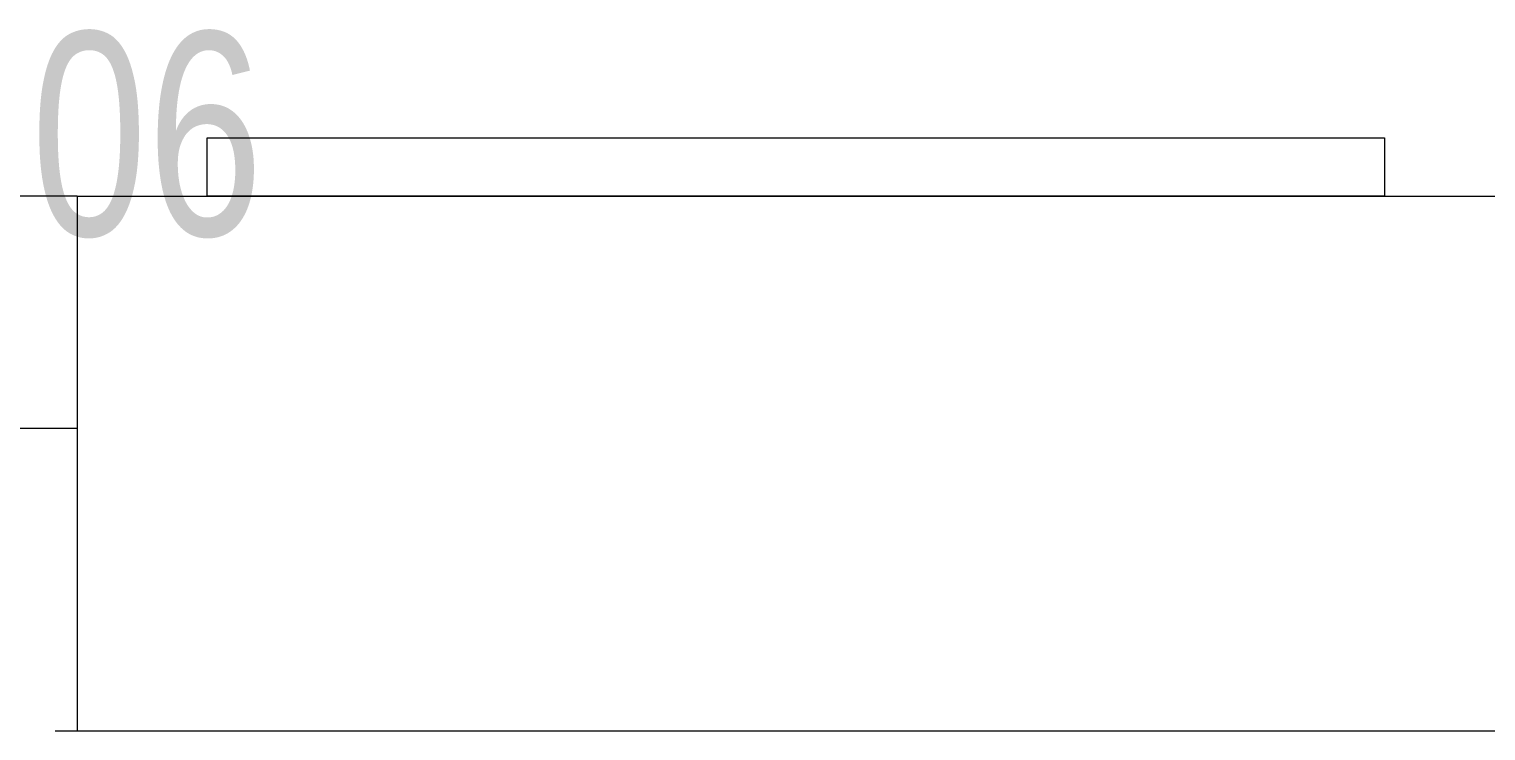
# Model space of a CAD drawing. Header units: inches. Extents: x -12418 to 57169, y -29325 to 19878.
# Drawn here: x 21742 to 22368, y -13697 to -13396 of the extents above; entities that cross this region are included whole.
import ezdxf

# ---------------------------------------------------------------- set-up
doc = ezdxf.new("R2010")
doc.units = ezdxf.units.IN
doc.header["$LTSCALE"] = 25
doc.header["$MEASUREMENT"] = 0
doc.linetypes.add('00-Ground Floor$0$HIDDEN', pattern=[9.525, 6.35, -3.175])
doc.linetypes.add('DASHDOT', pattern=[25.4, 12.7, -6.35, 0, -6.35])
for name, color, linetype, lineweight in [('00-Ground Floor$0$72_EGR_EQP_TAG', 142, 'Continuous', 5), ('00-Ground Floor$0$Aluminum', 251, 'Continuous', 5), ('00-Ground Floor$0$LOADING', 253, 'Continuous', 5), ('00-Ground Floor$0$Proj', 251, 'Continuous', 5), ('00-Ground Floor$0$Walls', 251, 'Continuous', 5), ('E-LITE-CLNG-CNDT', 6, 'DASHDOT', 35)]:
    doc.layers.add(name, color=color, linetype=linetype, lineweight=lineweight)
doc.styles.add('00-Ground Floor$0$X3G_ENTITY_257CFD', font='swisscl.ttf', dxfattribs={"height": 200})

# ---------------------------------------------------------------- blocks, each defined once
blk = doc.blocks.new('00-Ground Floor')
at = {"layer": '00-Ground Floor$0$Aluminum'}
for p, q in [((21762.93, -13467.43, 0), (20562.93, -13467.43, 0)), ((21762.93, -13567.43, 0), (20562.93, -13567.43, 0))]:
    blk.add_line(p, q, dxfattribs=at)
at = {"layer": '00-Ground Floor$0$LOADING', "elevation": 0}
blk.add_lwpolyline([(22324.89, -13442.43), (22324.89, -13467.43), (21818.89, -13467.43), (21818.89, -13442.43), (22324.89, -13442.43)], dxfattribs=at)
at = {"layer": '00-Ground Floor$0$Proj', "linetype": '00-Ground Floor$0$HIDDEN'}
blk.add_line((20562.93, -13697.43, 0), (21762.93, -13697.43, 0), dxfattribs=at)
at = {"layer": '00-Ground Floor$0$Walls'}
for p, q in [((21762.93, -13467.43, 0), (23849.51, -13467.43, 0)), ((21762.93, -13467.43, 0), (21762.93, -13697.43, 0)), ((21762.93, -13697.43, 0), (25633.24, -13697.43, 0))]:
    blk.add_line(p, q, dxfattribs=at)
at = {"layer": '00-Ground Floor$0$72_EGR_EQP_TAG', "insert": (21793.01, -13396.94, 0), "char_height": 87.473, "attachment_point": 2, "style": '00-Ground Floor$0$X3G_ENTITY_257CFD'}
blk.add_mtext('06', dxfattribs=at)

msp = doc.modelspace()

# ---------------------------------------------------------------- block references
at = {"layer": 'E-LITE-CLNG-CNDT'}
msp.add_blockref('00-Ground Floor', (0, 0), dxfattribs=at)

doc.saveas('drawing.dxf')
